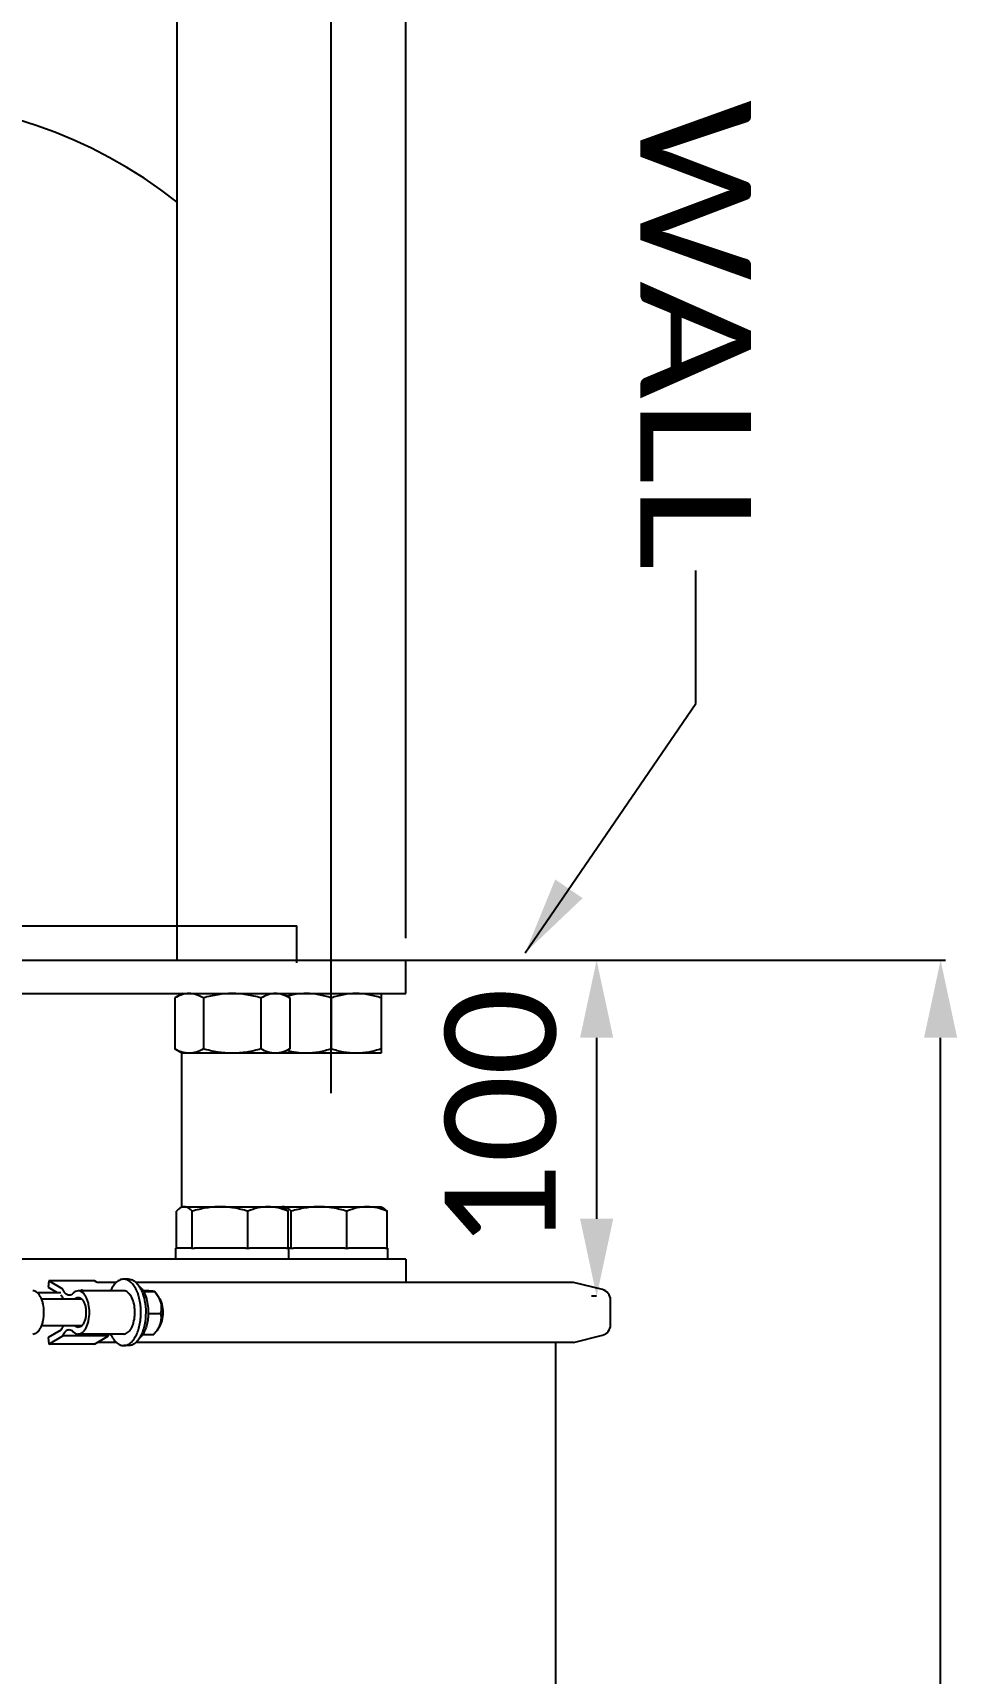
# Model space of a CAD drawing. Header units: millimetres. Extents: x 0 to 7169, y -1866 to 3918.
# Drawn here: x 914.8 to 1193.1, y 1967.8 to 2461.6 of the extents above; entities that cross this region are included whole.
import ezdxf
from ezdxf.enums import TextEntityAlignment as Align

# ---------------------------------------------------------------- set-up
doc = ezdxf.new("R2010")
doc.units = ezdxf.units.MM
doc.header["$LTSCALE"] = 217.8
doc.header["$PDMODE"] = 3
doc.header["$PDSIZE"] = 8
doc.layers.get('0').update_dxf_attribs({"linetype": 'CONTINUOUS'})
doc.layers.get('Defpoints').update_dxf_attribs({"linetype": 'CONTINUOUS'})
doc.layers.add('00_BUW_DATUM', color=7, linetype='CONTINUOUS')
doc.layers.add('02___PRT_ALL_AXES', color=7, linetype='CONTINUOUS')
doc.styles.get("Standard").update_dxf_attribs({"font": 'calibri.ttf'})
doc.dimstyles.new('DIMSTYLE_2', dxfattribs={"dimtxt": 33.333333, "dimasz": 23.333333, "dimexe": 1.5, "dimexo": 1, "dimgap": 1.25, "dimtad": 1, "dimdsep": 46, "dimtxsty": 'Standard', "dimblk": '_FILLED', "dimblk1": '_FILLED', "dimblk2": '_FILLED', "dimcen": 0.09, "dimazin": 2, "dimtp": 0.01, "dimtm": 0.01, "dimtfac": 1, "dimtofl": 0, "dimtmove": 0, "dimatfit": 3, "dimldrblk": '_FILLED', "dimfxl": 1, "dimtolj": 1, "dimarcsym": 0})
doc.dimstyles.new('DIMSTYLE_3', dxfattribs={"dimtxt": 33.333333, "dimasz": 23.333333, "dimexe": 1.5, "dimexo": 1, "dimgap": 1.25, "dimtad": 1, "dimdec": 0, "dimdsep": 46, "dimtxsty": 'Standard', "dimblk": '_FILLED', "dimblk1": '_FILLED', "dimblk2": '_FILLED', "dimcen": 0.09, "dimazin": 2, "dimtp": 0.01, "dimtm": 0.01, "dimtfac": 1, "dimtdec": 0, "dimtofl": 0, "dimtmove": 0, "dimatfit": 3, "dimldrblk": '_FILLED', "dimfxl": 1, "dimtolj": 1, "dimarcsym": 0})
doc.dimstyles.get("Standard").update_dxf_attribs({"dimtxt": 23.333333, "dimasz": 23.333333, "dimexe": 1.5, "dimexo": 1, "dimtad": 1, "dimdsep": 46, "dimtxsty": 'Standard', "dimblk": '_FILLED', "dimblk1": '_FILLED', "dimblk2": '_FILLED', "dimcen": 0.09, "dimazin": 2, "dimtol": 1, "dimtp": 0.01, "dimtm": 0.01, "dimtfac": 1, "dimtofl": 0, "dimtmove": 0, "dimatfit": 3, "dimldrblk": '_FILLED', "dimfxl": 1, "dimtolj": 1, "dimarcsym": 0})

# ---------------------------------------------------------------- blocks, each defined once
blk = doc.blocks.new('_FILLED')
at = {"color": 0, "linetype": 'ByBlock'}
blk.add_solid([(0, 0), (-1, 0.214), (-1, -0.214)], dxfattribs=at)
blk = doc.blocks.new('*D194')
at = {"color": 0, "linetype": 'Continuous', "lineweight": -2}
for p, q in [((738.4, 2182.37), (1086.03, 2182.37)), ((1084.53, 2159.04), (1084.53, 2104.58)), ((1084.51, 2081.24), (1083.03, 2081.24))]:
    blk.add_line(p, q, dxfattribs=at)
at = {"layer": 'Defpoints', "color": 0}
for p in [(737.4, 2182.37), (1084.53, 2081.24), (1085.51, 2081.24)]:
    blk.add_point(p, dxfattribs=at)
at = {"color": 0, "linetype": 'ByBlock', "lineweight": -2, "xscale": 23.3333333333, "yscale": 23.3333333333, "zscale": 23.3333333333}
for p, rotation in [((1084.53, 2182.37), 90), ((1084.53, 2081.24), 270)]:
    blk.add_blockref('_FILLED', p, dxfattribs=dict(at, rotation=rotation))
at = {"color": 0, "insert": (1038.83, 2095.07), "char_height": 33.3333, "attachment_point": 1, "rotation": 90, "line_spacing_factor": 0.9}
blk.add_mtext('\\A1;\\A1;100', dxfattribs=at)
blk = doc.blocks.new('*D197')
at = {"color": 0, "linetype": 'Continuous', "lineweight": -2}
for p, q in [((1020.78, 2182.37), (1189.59, 2182.37)), ((1188.09, 1365.66), (1188.09, 2159.04)), ((1037.97, 1342.32), (1189.59, 1342.32))]:
    blk.add_line(p, q, dxfattribs=at)
at = {"layer": 'Defpoints', "color": 0}
for p in [(1019.78, 2182.37), (1188.09, 2182.37), (1036.97, 1342.32)]:
    blk.add_point(p, dxfattribs=at)
at = {"color": 0, "linetype": 'ByBlock', "lineweight": -2, "xscale": 23.3333333333, "yscale": 23.3333333333, "zscale": 23.3333333333}
for p, rotation in [((1188.09, 2182.37), 89.99999999999999), ((1188.09, 1342.32), 270)]:
    blk.add_blockref('_FILLED', p, dxfattribs=dict(at, rotation=rotation))
at = {"color": 0, "insert": (1142.39, 1728.89), "char_height": 33.333, "attachment_point": 1, "rotation": 90, "line_spacing_factor": 0.9}
blk.add_mtext('\\A1;840', dxfattribs=at)
blk = doc.blocks.new('*D200')
at = {"color": 0, "linetype": 'Continuous', "lineweight": -2}
for p, q in [((559.61, 2177.7), (559.61, 2587.14)), ((981.28, 2585.64), (582.95, 2585.64)), ((1004.61, 2179.04), (1004.61, 2587.14))]:
    blk.add_line(p, q, dxfattribs=at)
at = {"layer": 'Defpoints', "color": 0}
for p in [(559.61, 2585.64), (1004.61, 2178.04), (559.61, 2176.7)]:
    blk.add_point(p, dxfattribs=at)
at = {"color": 0, "linetype": 'ByBlock', "lineweight": -2, "xscale": 23.3333333333, "yscale": 23.3333333333, "zscale": 23.3333333333, "rotation": 180}
blk.add_blockref('_FILLED', (559.61, 2585.64), dxfattribs=at)
at = {"color": 0, "linetype": 'ByBlock', "lineweight": -2, "xscale": 23.3333333333, "yscale": 23.3333333333, "zscale": 23.3333333333}
blk.add_blockref('_FILLED', (1004.61, 2585.64), dxfattribs=at)
at = {"color": 0, "insert": (799.96, 2631.34), "char_height": 33.333, "attachment_point": 2, "line_spacing_factor": 0.9}
blk.add_mtext('\\A1;%%c445', dxfattribs=at)
blk = doc.blocks.new('*D202')
at = {"color": 0, "linetype": 'Continuous', "lineweight": -2}
for p, q in [((537.11, 2189.04), (537.11, 2676.05)), ((1003.78, 2674.55), (560.45, 2674.55)), ((1027.11, 2189.04), (1027.11, 2676.05))]:
    blk.add_line(p, q, dxfattribs=at)
at = {"layer": 'Defpoints', "color": 0}
for p in [(537.11, 2674.55), (537.11, 2188.04), (1027.11, 2188.04)]:
    blk.add_point(p, dxfattribs=at)
at = {"color": 0, "linetype": 'ByBlock', "lineweight": -2, "xscale": 23.3333333333, "yscale": 23.3333333333, "zscale": 23.3333333333, "rotation": 180}
blk.add_blockref('_FILLED', (537.11, 2674.55), dxfattribs=at)
at = {"color": 0, "linetype": 'ByBlock', "lineweight": -2, "xscale": 23.3333333333, "yscale": 23.3333333333, "zscale": 23.3333333333}
blk.add_blockref('_FILLED', (1027.11, 2674.55), dxfattribs=at)
at = {"color": 0, "insert": (795.05, 2720.25), "char_height": 33.333, "attachment_point": 2, "line_spacing_factor": 0.9}
blk.add_mtext('\\A1;%%c490', dxfattribs=at)

msp = doc.modelspace()

# ---------------------------------------------------------------- linework, layer by layer
at = {"color": 0, "linetype": 'Continuous'}
for p, q in [((958.253, 2182.373), (958.253, 2487.22)), ((571.749, 2192.795), (994.249, 2192.795)), ((994.249, 2181.602), (994.249, 2192.795)), ((958.253, 2182.373), (1147.357, 2182.373)), ((962.558, 2095.673), (963.419, 2095.673)), ((978.883, 2095.673), (980.009, 2095.673)), ((991.131, 2095.673), (991.603, 2095.673)), ((992.367, 2095.673), (993.229, 2095.673)), ((1008.692, 2095.673), (1009.818, 2095.673)), ((1020.941, 2095.673), (1021.412, 2095.673)), ((919.64, 2085.883), (919.345, 2083.963)), ((919.345, 2083.963), (922.065, 2082.373)), ((923.854, 2083.42), (919.64, 2085.883)), ((933.325, 2085.883), (919.64, 2085.883)), ((934.109, 2085.424), (933.325, 2085.883)), ((943.588, 2086.373), (942.134, 2086.373)), ((929.499, 2080.373), (917.413, 2080.373)), ((942.134, 2082.873), (928.45, 2082.873)), ((948.048, 2082.711), (951.48, 2082.711)), ((951.48, 2082.711), (951.928, 2082.089)), ((952.732, 2080.905), (951.927, 2082.088)), ((949.521, 2076.054), (953.281, 2076.054)), ((929.499, 2072.373), (917.413, 2072.373)), ((923.247, 2071.064), (919.345, 2068.783)), ((919.64, 2066.863), (923.854, 2069.326)), ((937.538, 2069.326), (923.854, 2069.326)), ((942.134, 2069.873), (928.45, 2069.873)), ((933.325, 2066.863), (937.538, 2069.326)), ((947.86, 2069.716), (951.194, 2069.716)), ((952.732, 2071.841), (952.063, 2070.858)), ((919.345, 2068.783), (919.64, 2066.863)), ((933.325, 2066.863), (919.64, 2066.863)), ((943.588, 2066.373), (942.134, 2066.373))]:
    msp.add_line(p, q, dxfattribs=at)
msp.add_line((1004.614, 2142.415), (1004.614, 2242.415))
for centre, radius, start, end in [((869.376, 2297.574), 143.788, 51.80895, 128.19105), ((944.012, 2078.026), 9.476, 347.98955, 349.5512)]:
    msp.add_arc(centre, radius, start, end, dxfattribs=at)
for points, knots in [([(942.134, 2086.373), (941.757, 2086.373), (940.954, 2086.195), (939.877, 2085.46), (938.928, 2084.326), (938.43, 2083.398), (938.202, 2082.887)], [0, 0, 0, 0, 0.2046345, 0.4320963, 0.6960458, 1, 1, 1, 1]), ([(942.134, 2066.373), (942.477, 2066.373), (943.201, 2066.518), (944.194, 2067.127), (945.088, 2068.079), (945.862, 2069.336), (946.494, 2070.852), (946.963, 2072.573), (947.252, 2074.437), (947.349, 2076.373), (947.252, 2078.309), (946.963, 2080.173), (946.494, 2081.894), (945.862, 2083.41), (945.088, 2084.667), (944.194, 2085.619), (943.201, 2086.228), (942.477, 2086.373), (942.134, 2086.373)], [0, 0, 0, 0, 0.0421539, 0.0882937, 0.1410156, 0.2012625, 0.2687146, 0.3421986, 0.4199837, 0.5000002, 0.5800166, 0.6578014, 0.7312851, 0.7987371, 0.858984, 0.9117059, 0.957846, 1, 1, 1, 1]), ([(943.588, 2086.373), (943.959, 2086.373), (944.748, 2086.201), (945.811, 2085.489), (946.751, 2084.388), (947.247, 2083.485), (947.475, 2082.987)], [0, 0, 0, 0, 0.205462, 0.4332169, 0.6968127, 1, 1, 1, 1]), ([(946.777, 2084.254), (947.224, 2083.906), (947.807, 2083.199), (948.404, 2082.1), (948.954, 2080.739), (949.411, 2078.816), (949.532, 2077.204), (949.532, 2076.373)], [0, 0, 0, 0, 0.1979219, 0.3127605, 0.4372981, 0.7095369, 1, 1, 1, 1]), ([(914.766, 2069.873), (914.989, 2069.873), (915.46, 2069.967), (916.105, 2070.363), (916.686, 2070.982), (917.189, 2071.799), (917.6, 2072.784), (918.016, 2074.311), (918.215, 2076.373), (918.016, 2078.435), (917.6, 2079.962), (917.189, 2080.947), (916.686, 2081.764), (916.105, 2082.383), (915.46, 2082.779), (914.989, 2082.873), (914.766, 2082.873)], [0, 0, 0, 0, 0.0421712, 0.0883329, 0.1410783, 0.2013518, 0.2688335, 0.342349, 0.5, 0.657651, 0.7311665, 0.7986482, 0.8589217, 0.9116671, 0.9578288, 1, 1, 1, 1]), ([(923.247, 2081.682), (923.306, 2081.554), (923.539, 2081.088), (923.834, 2080.65), (924.091, 2080.369)], [0, 0, 0, 0, 0.2696925, 1, 1, 1, 1]), ([(924.394, 2082.365), (924.34, 2082.44), (924.123, 2082.771), (923.957, 2083.134), (923.854, 2083.42)], [0, 0, 0, 0, 0.2319791, 1, 1, 1, 1]), ([(925.733, 2081.533), (925.613, 2081.533), (925.365, 2081.572), (925.01, 2081.74), (924.678, 2082.009), (924.486, 2082.238), (924.394, 2082.365)], [0, 0, 0, 0, 0.2203962, 0.4543932, 0.71233, 1, 1, 1, 1]), ([(926.834, 2082.076), (926.681, 2081.914), (926.349, 2081.644), (925.928, 2081.533), (925.733, 2081.533)], [0, 0, 0, 0, 0.5337515, 1, 1, 1, 1]), ([(928.45, 2082.873), (928.164, 2082.873), (927.546, 2082.711), (927.06, 2082.314), (926.834, 2082.076)], [0, 0, 0, 0, 0.4662577, 1, 1, 1, 1]), ([(927.391, 2080.382), (927.541, 2080.529), (927.864, 2080.775), (928.264, 2080.873), (928.45, 2080.873)], [0, 0, 0, 0, 0.5307381, 1, 1, 1, 1]), ([(928.45, 2069.873), (928.673, 2069.873), (929.144, 2069.967), (929.789, 2070.363), (930.37, 2070.982), (930.873, 2071.799), (931.284, 2072.784), (931.7, 2074.311), (931.899, 2076.373), (931.7, 2078.435), (931.284, 2079.962), (930.873, 2080.947), (930.37, 2081.764), (929.789, 2082.383), (929.144, 2082.779), (928.673, 2082.873), (928.45, 2082.873)], [0, 0, 0, 0, 0.0421712, 0.0883329, 0.1410783, 0.2013518, 0.2688335, 0.342349, 0.5, 0.657651, 0.7311665, 0.7986482, 0.8589217, 0.9116671, 0.9578288, 1, 1, 1, 1]), ([(928.45, 2080.873), (928.635, 2080.873), (929.032, 2080.776), (929.353, 2080.534), (929.503, 2080.388)], [0, 0, 0, 0, 0.4696531, 1, 1, 1, 1]), ([(929.503, 2080.388), (929.713, 2080.183), (930.088, 2079.654), (930.479, 2078.7), (930.726, 2077.579), (930.811, 2076.373), (930.726, 2075.166), (930.479, 2074.046), (930.088, 2073.092), (929.713, 2072.562), (929.503, 2072.358)], [0, 0, 0, 0, 0.1021199, 0.2226067, 0.3574305, 0.5, 0.6425695, 0.7773933, 0.8978801, 1, 1, 1, 1]), ([(943.01, 2070.097), (943.447, 2070.324), (944.026, 2070.913), (944.59, 2071.875), (945.107, 2073.133), (945.49, 2074.94), (945.544, 2077.204), (945.201, 2079.368), (944.587, 2080.961), (943.907, 2081.941), (943.361, 2082.464), (942.765, 2082.795), (942.338, 2082.873), (942.134, 2082.873)], [0, 0, 0, 0, 0.0988287, 0.1584259, 0.2243872, 0.3708297, 0.5263846, 0.6766314, 0.8084664, 0.8649488, 0.9148014, 0.9590533, 1, 1, 1, 1]), ([(947.475, 2082.987), (947.922, 2082.01), (948.566, 2079.82), (948.77, 2077.557), (948.77, 2076.373)], [0, 0, 0, 0, 0.475943, 1, 1, 1, 1]), ([(947.874, 2083.017), (948.361, 2082.995), (949.23, 2082.951), (950.335, 2082.884), (951.046, 2082.806), (951.386, 2082.755), (951.48, 2082.711)], [0, 0, 0, 0, 0.4037684, 0.7207178, 0.9145244, 1, 1, 1, 1]), ([(952.656, 2080.871), (953.028, 2080.144), (953.552, 2078.631), (953.465, 2077.04), (953.331, 2076.307)], [0, 0, 0, 0, 0.523213, 1, 1, 1, 1]), ([(952.732, 2080.905), (953.145, 2080.298), (953.727, 2078.776), (953.899, 2077.18), (953.895, 2076.322)], [0, 0, 0, 0, 0.4609939, 1, 1, 1, 1]), ([(948.77, 2076.373), (948.77, 2075.091), (948.587, 2073.2), (947.948, 2070.852), (947.316, 2069.336), (946.542, 2068.079), (945.648, 2067.127), (944.655, 2066.518), (943.931, 2066.373), (943.588, 2066.373)], [0, 0, 0, 0, 0.3153058, 0.4623371, 0.5973003, 0.7178459, 0.8233358, 0.9156559, 1, 1, 1, 1]), ([(949.532, 2076.373), (949.532, 2075.739), (949.461, 2074.493), (949.142, 2072.706), (948.628, 2071.097), (948.14, 2070.134), (947.862, 2069.71)], [0, 0, 0, 0, 0.2735217, 0.5370372, 0.7815209, 1, 1, 1, 1]), ([(953.281, 2076.054), (953.399, 2075.388), (953.482, 2073.935), (953.014, 2072.545), (952.672, 2071.876)], [0, 0, 0, 0, 0.4735997, 1, 1, 1, 1]), ([(953.895, 2076.322), (953.891, 2075.482), (953.712, 2073.922), (953.136, 2072.435), (952.732, 2071.841)], [0, 0, 0, 0, 0.5390115, 1, 1, 1, 1]), ([(924.091, 2072.377), (924.009, 2072.288), (923.676, 2071.886), (923.416, 2071.428), (923.247, 2071.064)], [0, 0, 0, 0, 0.230694, 1, 1, 1, 1]), ([(923.854, 2069.326), (923.953, 2069.599), (924.176, 2070.094), (924.622, 2070.708), (925.145, 2071.112), (925.547, 2071.213), (925.733, 2071.213)], [0, 0, 0, 0, 0.3089921, 0.5755416, 0.8011537, 1, 1, 1, 1]), ([(925.733, 2071.213), (925.928, 2071.212), (926.349, 2071.102), (926.681, 2070.832), (926.834, 2070.67)], [0, 0, 0, 0, 0.4662485, 1, 1, 1, 1]), ([(926.834, 2070.67), (927.06, 2070.432), (927.546, 2070.035), (928.164, 2069.873), (928.45, 2069.873)], [0, 0, 0, 0, 0.5337423, 1, 1, 1, 1]), ([(928.45, 2071.873), (928.264, 2071.873), (927.864, 2071.971), (927.541, 2072.217), (927.391, 2072.364)], [0, 0, 0, 0, 0.4692619, 1, 1, 1, 1]), ([(929.503, 2072.358), (929.353, 2072.212), (929.032, 2071.97), (928.635, 2071.873), (928.45, 2071.873)], [0, 0, 0, 0, 0.5303469, 1, 1, 1, 1]), ([(937.538, 2069.326), (937.555, 2069.375), (937.626, 2069.562), (937.708, 2069.745), (937.775, 2069.878)], [0, 0, 0, 0, 0.2575174, 1, 1, 1, 1]), ([(938.202, 2069.859), (938.43, 2069.348), (938.928, 2068.42), (939.877, 2067.286), (940.954, 2066.551), (941.757, 2066.373), (942.134, 2066.373)], [0, 0, 0, 0, 0.3039542, 0.5679037, 0.7953655, 1, 1, 1, 1]), ([(942.134, 2069.873), (942.208, 2069.873), (942.511, 2069.892), (942.807, 2069.991), (943.01, 2070.097)], [0, 0, 0, 0, 0.2439904, 1, 1, 1, 1]), ([(947.862, 2069.71), (947.782, 2069.587), (947.469, 2069.141), (947.091, 2068.736), (946.777, 2068.491)], [0, 0, 0, 0, 0.2692874, 1, 1, 1, 1]), ([(952.672, 2071.876), (952.627, 2071.789), (952.44, 2071.44), (952.231, 2071.104), (952.063, 2070.857)], [0, 0, 0, 0, 0.2469076, 1, 1, 1, 1])]:
    msp.add_open_spline(points, degree=3, knots=knots, dxfattribs=at)
for points in [[(951.927, 2082.088), (952.193, 2081.697), (952.441, 2081.292), (952.656, 2080.871)], [(952.063, 2070.857), (951.794, 2070.462), (951.5, 2070.083), (951.194, 2069.716)]]:
    msp.add_open_spline(points, degree=3, dxfattribs=at)
at = {"layer": '00_BUW_DATUM', "color": 0, "linetype": 'Continuous'}
for p, q in [((959.805, 2172.373), (957.485, 2171.033)), ((957.485, 2171.033), (957.485, 2155.713)), ((966.145, 2171.033), (966.145, 2155.713)), ((983.465, 2171.033), (983.465, 2155.713)), ((989.805, 2172.373), (992.126, 2171.033)), ((992.126, 2171.033), (992.126, 2155.713)), ((1004.614, 2171.033), (1004.614, 2155.713)), ((1019.614, 2172.373), (1019.614, 2154.373)), ((957.485, 2155.713), (959.805, 2154.373)), ((1019.614, 2154.373), (959.805, 2154.373)), ((992.126, 2155.713), (989.805, 2154.373)), ((958.007, 2095.673), (958.007, 2106.833)), ((959.805, 2108.173), (959.209, 2107.829)), ((959.805, 2108.173), (1019.614, 2108.173)), ((962.748, 2095.673), (962.748, 2106.833)), ((979.546, 2095.673), (979.546, 2106.833)), ((989.805, 2108.173), (990.401, 2107.829)), ((991.603, 2095.673), (991.603, 2106.833)), ((992.558, 2095.673), (992.558, 2106.833)), ((1009.355, 2095.673), (1009.355, 2106.833)), ((1019.614, 2108.173), (1020.21, 2107.829)), ((1021.412, 2095.673), (1021.412, 2106.833)), ((962.558, 2095.673), (957.805, 2095.673)), ((957.805, 2092.373), (957.805, 2095.673)), ((978.883, 2095.673), (963.419, 2095.673)), ((991.131, 2095.673), (980.009, 2095.673)), ((991.805, 2095.673), (991.603, 2095.673)), ((991.805, 2092.373), (991.805, 2095.673)), ((992.367, 2095.673), (991.812, 2095.673)), ((1008.692, 2095.673), (993.229, 2095.673)), ((1020.941, 2095.673), (1009.818, 2095.673)), ((1021.614, 2095.673), (1021.412, 2095.673)), ((1021.614, 2092.373), (1021.614, 2095.673))]:
    msp.add_line(p, q, dxfattribs=at)
msp.add_arc((990.189, 2106.191), 1.982, 90.04951, 99.25155, dxfattribs=at)
for points, knots in [([(961.815, 2172.373), (961.075, 2172.373), (959.546, 2172.096), (958.164, 2171.426), (957.485, 2171.033)], [0, 0, 0, 0, 0.4850689, 1, 1, 1, 1]), ([(966.145, 2171.033), (965.465, 2171.426), (964.084, 2172.096), (962.554, 2172.373), (961.815, 2172.373)], [0, 0, 0, 0, 0.5149311, 1, 1, 1, 1]), ([(974.805, 2172.373), (973.341, 2172.373), (970.409, 2172.117), (967.552, 2171.439), (966.145, 2171.033)], [0, 0, 0, 0, 0.4998957, 1, 1, 1, 1]), ([(983.465, 2171.033), (982.058, 2171.439), (979.202, 2172.117), (976.269, 2172.373), (974.805, 2172.373)], [0, 0, 0, 0, 0.5001043, 1, 1, 1, 1]), ([(987.795, 2172.373), (987.056, 2172.373), (985.526, 2172.096), (984.145, 2171.426), (983.465, 2171.033)], [0, 0, 0, 0, 0.4850689, 1, 1, 1, 1]), ([(992.126, 2171.033), (991.446, 2171.426), (990.065, 2172.096), (988.535, 2172.373), (987.795, 2172.373)], [0, 0, 0, 0, 0.5149311, 1, 1, 1, 1]), ([(997.114, 2172.373), (996.129, 2172.373), (994.151, 2172.22), (992.216, 2171.796), (991.261, 2171.534)], [0, 0, 0, 0, 0.4987709, 1, 1, 1, 1]), ([(1004.614, 2171.033), (1003.401, 2171.438), (1000.936, 2172.115), (998.384, 2172.373), (997.114, 2172.373)], [0, 0, 0, 0, 0.5018729, 1, 1, 1, 1]), ([(1012.114, 2172.373), (1010.845, 2172.373), (1008.293, 2172.115), (1005.828, 2171.438), (1004.614, 2171.033)], [0, 0, 0, 0, 0.4981271, 1, 1, 1, 1]), ([(1019.614, 2171.033), (1018.401, 2171.438), (1015.936, 2172.115), (1013.384, 2172.373), (1012.114, 2172.373)], [0, 0, 0, 0, 0.5018729, 1, 1, 1, 1]), ([(961.815, 2154.373), (961.075, 2154.373), (959.546, 2154.65), (958.164, 2155.32), (957.485, 2155.713)], [0, 0, 0, 0, 0.4850689, 1, 1, 1, 1]), ([(966.145, 2155.713), (965.465, 2155.32), (964.084, 2154.65), (962.554, 2154.373), (961.815, 2154.373)], [0, 0, 0, 0, 0.5149311, 1, 1, 1, 1]), ([(974.805, 2154.373), (973.341, 2154.373), (970.409, 2154.629), (967.552, 2155.307), (966.145, 2155.713)], [0, 0, 0, 0, 0.4998957, 1, 1, 1, 1]), ([(983.465, 2155.713), (982.058, 2155.307), (979.202, 2154.629), (976.269, 2154.373), (974.805, 2154.373)], [0, 0, 0, 0, 0.5001043, 1, 1, 1, 1]), ([(987.795, 2154.373), (987.056, 2154.373), (985.526, 2154.65), (984.145, 2155.32), (983.465, 2155.713)], [0, 0, 0, 0, 0.4850689, 1, 1, 1, 1]), ([(992.126, 2155.713), (991.446, 2155.32), (990.065, 2154.65), (988.535, 2154.373), (987.795, 2154.373)], [0, 0, 0, 0, 0.5149311, 1, 1, 1, 1]), ([(997.114, 2154.373), (996.129, 2154.373), (994.151, 2154.526), (992.216, 2154.95), (991.261, 2155.212)], [0, 0, 0, 0, 0.4987709, 1, 1, 1, 1]), ([(1004.614, 2155.713), (1003.401, 2155.308), (1000.936, 2154.631), (998.384, 2154.373), (997.114, 2154.373)], [0, 0, 0, 0, 0.5018729, 1, 1, 1, 1]), ([(1012.114, 2154.373), (1010.845, 2154.373), (1008.293, 2154.631), (1005.828, 2155.308), (1004.614, 2155.713)], [0, 0, 0, 0, 0.4981271, 1, 1, 1, 1]), ([(1019.614, 2155.713), (1018.401, 2155.308), (1015.936, 2154.631), (1013.384, 2154.373), (1012.114, 2154.373)], [0, 0, 0, 0, 0.5018729, 1, 1, 1, 1]), ([(959.209, 2107.829), (959.105, 2107.769), (958.668, 2107.484), (958.283, 2107.124), (958.007, 2106.833)], [0, 0, 0, 0, 0.2310069, 1, 1, 1, 1]), ([(960.378, 2108.173), (960.28, 2108.173), (959.871, 2108.142), (959.479, 2107.985), (959.209, 2107.829)], [0, 0, 0, 0, 0.2397778, 1, 1, 1, 1]), ([(962.748, 2106.833), (962.564, 2107.028), (962.197, 2107.383), (961.609, 2107.819), (961.004, 2108.104), (960.581, 2108.173), (960.378, 2108.173)], [0, 0, 0, 0, 0.2876594, 0.5479439, 0.7823335, 1, 1, 1, 1]), ([(971.147, 2108.173), (969.727, 2108.173), (966.88, 2107.917), (964.112, 2107.239), (962.748, 2106.833)], [0, 0, 0, 0, 0.4995577, 1, 1, 1, 1]), ([(979.546, 2106.833), (978.183, 2107.239), (975.414, 2107.917), (972.567, 2108.173), (971.147, 2108.173)], [0, 0, 0, 0, 0.5004423, 1, 1, 1, 1]), ([(985.574, 2108.173), (984.552, 2108.173), (982.478, 2107.91), (980.512, 2107.234), (979.546, 2106.833)], [0, 0, 0, 0, 0.4943637, 1, 1, 1, 1]), ([(991.603, 2106.833), (990.637, 2107.234), (988.671, 2107.91), (986.597, 2108.173), (985.574, 2108.173)], [0, 0, 0, 0, 0.5056364, 1, 1, 1, 1]), ([(992.558, 2106.833), (992.374, 2107.028), (992.006, 2107.383), (991.418, 2107.819), (990.813, 2108.104), (990.39, 2108.173), (990.187, 2108.173)], [0, 0, 0, 0, 0.2876594, 0.5479439, 0.7823335, 1, 1, 1, 1]), ([(990.401, 2107.829), (990.505, 2107.769), (990.943, 2107.484), (991.327, 2107.124), (991.603, 2106.833)], [0, 0, 0, 0, 0.2310069, 1, 1, 1, 1]), ([(1000.957, 2108.173), (999.537, 2108.173), (996.69, 2107.917), (993.921, 2107.239), (992.558, 2106.833)], [0, 0, 0, 0, 0.4995577, 1, 1, 1, 1]), ([(1009.355, 2106.833), (1007.992, 2107.239), (1005.224, 2107.917), (1002.377, 2108.173), (1000.957, 2108.173)], [0, 0, 0, 0, 0.5004423, 1, 1, 1, 1]), ([(1015.384, 2108.173), (1014.361, 2108.173), (1012.287, 2107.91), (1010.322, 2107.234), (1009.355, 2106.833)], [0, 0, 0, 0, 0.4943637, 1, 1, 1, 1]), ([(1021.412, 2106.833), (1020.446, 2107.234), (1018.48, 2107.91), (1016.406, 2108.173), (1015.384, 2108.173)], [0, 0, 0, 0, 0.5056364, 1, 1, 1, 1]), ([(1020.21, 2107.829), (1020.314, 2107.769), (1020.752, 2107.484), (1021.136, 2107.124), (1021.412, 2106.833)], [0, 0, 0, 0, 0.2310069, 1, 1, 1, 1])]:
    msp.add_open_spline(points, degree=3, knots=knots, dxfattribs=at)
at = {"layer": '02___PRT_ALL_AXES', "color": 0, "linetype": 'Continuous'}
for p, q in [((537.114, 2182.373), (1027.114, 2182.373)), ((1027.114, 2172.373), (1027.114, 2182.373)), ((537.114, 2172.373), (1027.114, 2172.373)), ((959.614, 2108.063), (959.614, 2154.483)), ((1027.114, 2092.373), (537.114, 2092.373)), ((1027.114, 2092.373), (1027.114, 2085.424)), ((939.954, 2085.424), (934.109, 2085.424)), ((1077.606, 2085.424), (945.768, 2085.424)), ((1086.298, 2083.229), (1077.606, 2085.424)), ((916.034, 2082.373), (923.247, 2082.373)), ((1088.714, 2072.619), (1088.714, 2080.127)), ((1077.606, 2067.322), (1086.298, 2069.517)), ((939.954, 2067.322), (934.109, 2067.322)), ((1077.606, 2067.322), (945.768, 2067.322)), ((1072.114, 2067.322), (1072.114, 1360.424))]:
    msp.add_line(p, q, dxfattribs=at)
for centre, start, end in [((1085.514, 2080.127), 0, 75.82766), ((1085.514, 2072.619), 284.17234, 0)]:
    msp.add_arc(centre, 3.2, start, end, dxfattribs=at)
for points, knots in [([(929.396, 2083.229), (929.437, 2083.211), (929.608, 2083.12), (929.757, 2082.993), (929.858, 2082.885)], [0, 0, 0, 0, 0.2349933, 1, 1, 1, 1]), ([(929.858, 2069.861), (929.823, 2069.823), (929.686, 2069.688), (929.524, 2069.575), (929.396, 2069.517)], [0, 0, 0, 0, 0.2671254, 1, 1, 1, 1])]:
    msp.add_open_spline(points, degree=3, knots=knots, dxfattribs=at)

# ---------------------------------------------------------------- texts
at = {"color": 0, "linetype": 'Continuous', "width": 1.169125}
msp.add_text('WALL', height=33.3333, rotation=270, dxfattribs=at).set_placement((1097.707, 2441.476), (1097.707, 2299.713), align=Align.FIT)

# ---------------------------------------------------------------- dimensions: what is measured, and where the dimension line sits
at = {"color": 0, "linetype": 'Continuous'}
for base, p1, p2, picture, middle in [((537.114, 2674.554), (1027.114, 2188.04), (537.114, 2188.04), '*D202', (795.048, 2674.554)), ((559.614, 2585.641), (1004.614, 2178.04), (559.614, 2176.7), '*D200', (799.962, 2585.641))]:
    dim = msp.add_linear_dim(base=base, p1=p1, p2=p2, angle=180, text='%%c<>', dimstyle='DIMSTYLE_2', dxfattribs=at)
    dim.commit()
    dim.dimension.update_dxf_attribs({"geometry": picture, "text_midpoint": middle, "dimtype": 160})
for base, p1, p2, angle, text, dimstyle, picture, middle in [((1084.525, 2081.243), (737.404, 2182.373), (1085.514, 2081.243), 270, '\\A1;100', 'DIMSTYLE_3', '*D194', (1084.525, 2131.854)), ((1188.086, 2182.373), (1036.974, 1342.322), (1019.784, 2182.373), 90, '840', 'DIMSTYLE_2', '*D197', (1188.086, 1766.847))]:
    dim = msp.add_linear_dim(base=base, p1=p1, p2=p2, angle=angle, text=text, dimstyle=dimstyle, override={"dimtxsty": 'Standard'}, dxfattribs=at)
    dim.commit()
    dim.dimension.update_dxf_attribs({"geometry": picture, "text_midpoint": middle, "dimtype": 160})

# ---------------------------------------------------------------- leaders
msp.add_leader([(1063.016, 2184.636), (1114.373, 2259.713), (1114.373, 2299.713)], dimstyle='Standard', override={"dimtad": 0}, dxfattribs=at)

doc.saveas('drawing.dxf')
